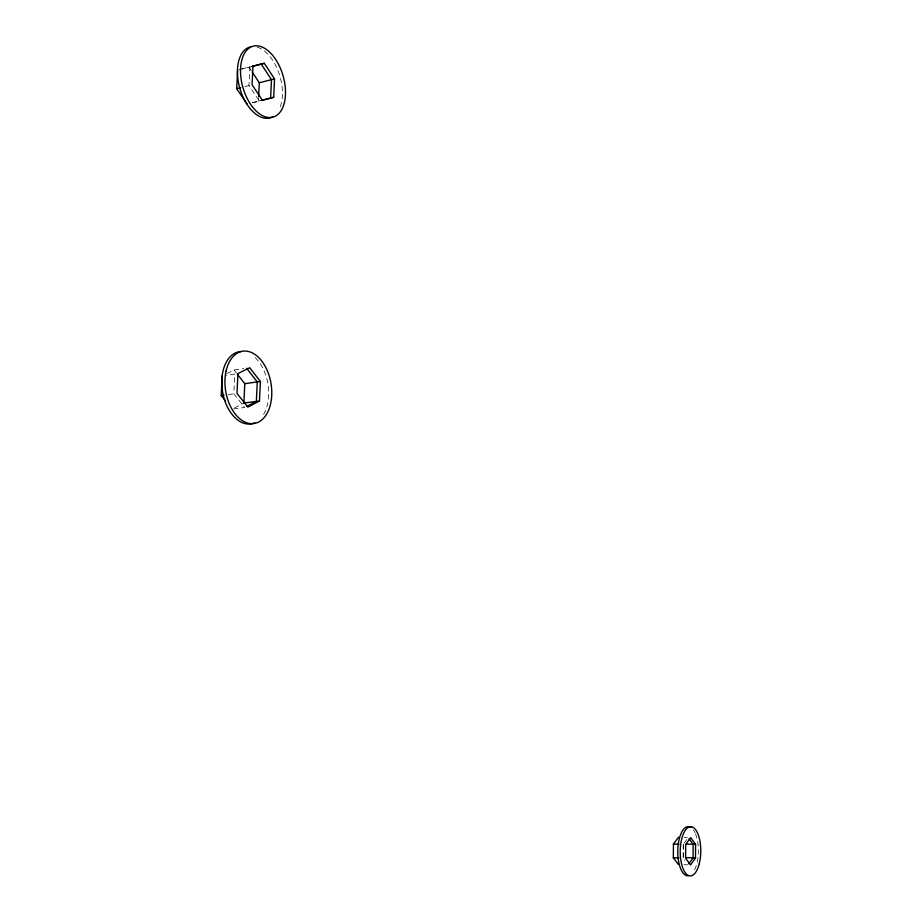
<?xml version="1.0" encoding="UTF-8"?>
<svg xmlns="http://www.w3.org/2000/svg" width="922" height="922" viewBox="0 0 922 922"><rect width="100%" height="100%" fill="white"/><g stroke="black" fill="none" stroke-linecap="round" stroke-linejoin="round"><path stroke-width="0.69" stroke-dasharray="4.61 3.46" d="M683.237 844.368L683.156 858.105L684.804 860.353M683.329 857.518L683.421 843.976M233.554 408.953L244.699 407.501L233.808 393.821L234.776 374.009L226.397 375.219M252.64 102.815L259.439 101.143L248.975 85.55L249.897 66.88L241.714 69M252.19 102.768L258.425 101.051L258.563 98.228M684.078 843.227L688.261 837.51L684.078 837.383M234.499 407.916L243.869 403.064M226.962 373.502L234.084 370.022L243.811 368.616M238.89 69.761L251.729 66.557M244.872 86.587L248.975 85.55M258.425 101.051L261.133 100.383M228.207 394.581L233.808 393.821M683.905 864.675L688.1 864.824M234.084 370.022L236.562 373.168M249.009 67.26L251.383 70.833M257.226 47.218A36.799 20.941 74.1 0 1 278.778 72.7A36.799 20.941 74.1 0 1 279.343 109.061M255.152 357.621A36.557 23.015 80.7 0 1 262.286 416.398M693.402 829.938A24.594 10.292 -89.4 0 1 695.004 832.727M695.488 833.811A24.594 10.292 -89.4 0 1 693.183 872.281"/><path stroke-width="1.38" d="M695.511 857.956L695.58 844.356L690.705 837.579L685.703 844.448L685.611 858.198L690.555 864.928L695.511 857.956L686.106 857.61M678.315 864.456L673.337 857.76L673.44 844.056L678.5 837.222M270.619 98.043L271.483 79.661L261.226 64.091M259.485 401.001L260.396 381.489L249.735 367.751L237.945 373.56L236.977 393.394L247.857 407.098L259.485 401.001L243.869 403.064L244.803 383.667L237.38 374.217M261.929 100.452L273.684 97.294L274.537 78.889L264.291 63.295L252.409 66.257M252.974 66.073L252.063 84.766L262.516 100.383M258.633 96.822L259.312 82.749L252.179 72.031M225.429 400.77L221.222 395.538L222.214 375.819M247.188 104.151L236.677 88.662L237.622 70.072M688.93 863.672L693.067 857.863L693.137 844.287L689.068 838.64M247.027 406.279L256.351 401.416L257.261 381.927L246.589 368.212M251.729 66.557L264.291 63.295M259.312 82.749L274.537 78.889M236.677 88.662L240.78 87.625M261.133 100.383L273.684 97.294M244.803 383.667L260.396 381.489M221.222 395.538L224.011 395.158M686.198 844.068L695.58 844.356M673.44 844.056L679.041 844.241M673.337 857.76L678.949 857.956M272.635 116.76A36.799 20.941 74.1 0 1 240.354 90.045A36.799 20.941 74.1 0 1 250.427 46.93M254.714 422.806A36.557 23.015 80.7 0 1 222.767 392.945A36.557 23.015 80.7 0 1 241.23 351.524M688.031 875.796A24.594 10.292 -89.4 0 1 677.866 848.182A24.594 10.292 -89.4 0 1 690.97 827.483M241.622 60.829A36.834 20.906 74.1 0 0 267.668 117.405A36.834 20.906 74.1 0 0 279.746 66.81A36.834 20.906 74.1 0 0 241.622 60.829M226.097 370.99A36.603 22.981 80.8 0 0 253.204 423.624A36.603 22.981 80.8 0 0 265.813 367.475A36.603 22.981 80.8 0 0 226.097 370.99M699.268 863.707A24.617 10.269 -89.4 0 0 690.762 826.677A24.617 10.269 -89.4 0 0 681.473 863.499A24.617 10.269 -89.4 0 0 699.268 863.707"/></g></svg>
